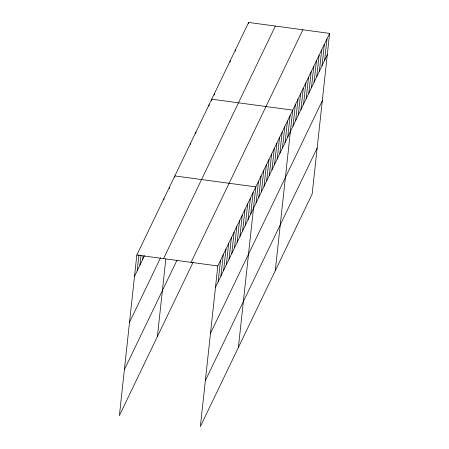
<?xml version="1.0" encoding="UTF-8"?>
<svg xmlns="http://www.w3.org/2000/svg" width="449" height="449" viewBox="0 0 449 449"><rect width="100%" height="100%" fill="white"/><g stroke="black" fill="none" stroke-linecap="round" stroke-linejoin="round"><path stroke-width="0.67" d="M329.611 33.4L217.81 265.96L200.366 426.55L312.167 193.99L329.611 33.4L248.634 22.45L136.833 255.01L119.389 415.6L193.121 262.222M137.226 270.758L138.949 254.88M139.936 265.106L140.992 255.447M142.653 259.46L143.029 256.009M163.834 199.912L163.986 198.531M169.267 188.614L169.413 187.233M157.397 336.531L165.816 259.045M174.695 177.316L174.846 175.935L255.823 186.891L238.38 347.481M190.505 144.426L190.657 143.046M195.775 133.465L195.927 132.085M208.953 106.054L209.105 104.673M211.591 100.576L211.737 99.195L292.72 110.145L275.271 270.736M214.224 95.093L214.375 93.712M230.034 62.203L230.185 60.823M235.31 51.237L235.456 49.856M218.203 281.708L220.526 260.313M220.919 276.062L223.243 254.662M248.482 23.831L248.634 22.45M223.636 270.41L225.959 249.015M226.347 264.764L228.676 243.369M229.063 259.118L231.387 237.717M231.779 253.466L234.103 232.071M234.496 247.82L236.819 226.425M237.207 242.174L239.536 220.773M239.923 236.522L242.247 215.127M242.64 230.876L244.963 209.481M245.356 225.23L247.68 203.835M248.073 219.583L250.396 198.183M250.783 213.932L253.107 192.537M256.138 202.802L258.461 181.407M258.77 197.324L261.094 175.924M261.408 191.841L263.731 170.446M264.04 186.357L266.364 164.963M266.678 180.88L269.002 159.479M269.31 175.396L271.634 154.001M271.948 169.913L274.272 148.518M274.58 164.429L276.91 143.035M277.218 158.952L279.542 137.551M279.85 153.468L282.18 132.073M282.488 147.985L284.812 126.59M285.126 142.507L287.45 121.107M287.758 137.024L290.082 115.629M293.029 126.062L295.352 104.662M295.666 120.579L297.99 99.184M298.299 115.096L300.622 93.701M300.937 109.612L303.26 88.217M303.569 104.134L305.892 82.739M306.207 98.651L308.53 77.256M308.839 93.168L311.168 71.773M311.477 87.69L313.8 66.289M314.109 82.206L316.438 60.811M316.747 76.723L319.071 55.328M319.385 71.245L321.709 49.845M322.017 65.762L324.341 44.367M324.655 60.278L326.979 38.883M134.509 276.404L144.466 255.694M129.52 322.337L160.59 257.704M163.554 258.618L275.355 26.064M124.379 369.662L177.029 260.139M191.089 262.345L302.89 29.786M215.486 287.354L327.287 54.8M210.497 333.287L322.298 100.733M205.356 380.617L317.157 148.058M136.833 255.01L217.81 265.96"/></g></svg>
